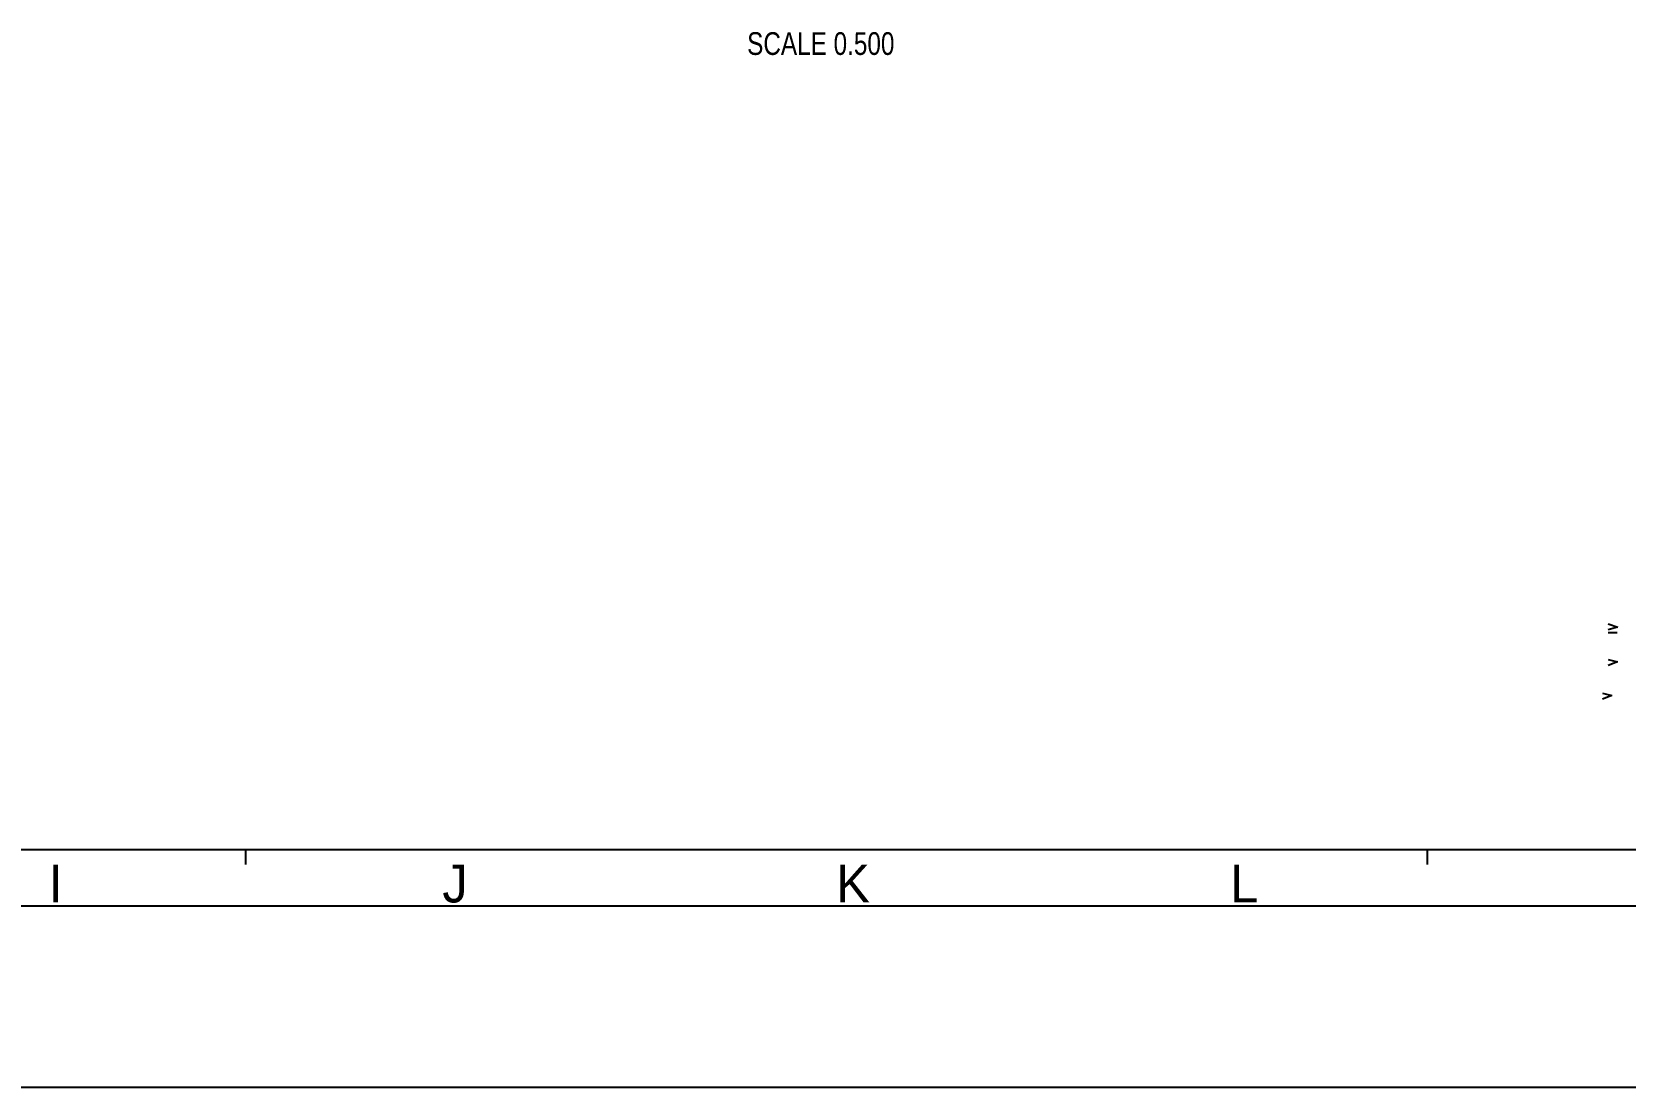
# Model space of a CAD drawing. Header units: millimetres. Extents: x 0 to 841, y 0 to 594.
# Drawn here: x 465.6 to 676, y 0 to 139.3 of the extents above; entities that cross this region are included whole.
import ezdxf

# ---------------------------------------------------------------- set-up
doc = ezdxf.new("R2010")
doc.units = ezdxf.units.MM
doc.header["$LTSCALE"] = 46.255
doc.layers.get('0').update_dxf_attribs({"linetype": 'CONTINUOUS'})
doc.styles.get("Standard").update_dxf_attribs({"font": 'txt', "width": 0.8})
doc.styles.add('TEXTSTYLE_2', font='txt')

# ---------------------------------------------------------------- blocks, each defined once
blk = doc.blocks.new('SYM301_BL3', base_point=(674.39, 60.6))
at = {"color": 7, "linetype": 'CONTINUOUS'}
for p, q in [((673.77, 61.17), (675.01, 60.71)), ((674.99, 60.71), (673.77, 60.4)), ((673.77, 60.03), (674.96, 60.03))]:
    blk.add_line(p, q, dxfattribs=at)
blk = doc.blocks.new('SYM001_BL4', base_point=(674.36, 56.08))
at = {"color": 7, "linetype": 'CONTINUOUS'}
for p, q in [((674.98, 56.16), (673.74, 55.69)), ((673.76, 56.47), (674.98, 56.16))]:
    blk.add_line(p, q, dxfattribs=at)
blk = doc.blocks.new('SYM001_BL5', base_point=(673.63, 51.64))
at = {"color": 7, "linetype": 'CONTINUOUS'}
for p, q in [((674.25, 51.71), (673.01, 51.25)), ((673.03, 52.03), (674.25, 51.71))]:
    blk.add_line(p, q, dxfattribs=at)

msp = doc.modelspace()

# ---------------------------------------------------------------- linework, layer by layer
at = {"color": 7, "linetype": 'CONTINUOUS'}
for p, q in [((25.842, 31.385), (809.342, 31.385)), ((493.842, 31.385), (493.842, 29.385)), ((649.842, 31.385), (649.842, 29.385)), ((819.342, 23.885), (16.342, 23.885)), ((0, 0), (841, 0))]:
    msp.add_line(p, q, dxfattribs=at)

# ---------------------------------------------------------------- block references
for name, p in [('SYM301_BL3', (674.393, 60.602)), ('SYM001_BL4', (674.357, 56.083)), ('SYM001_BL5', (673.628, 51.636))]:
    msp.add_blockref(name, p, dxfattribs=at)

# ---------------------------------------------------------------- texts
at = {"color": 7, "linetype": 'CONTINUOUS', "insert": (579.527, 139.292), "char_height": 3, "width": 26.4, "attachment_point": 3, "line_spacing_factor": 0.9}
msp.add_mtext('SCALE 0.500', dxfattribs=at)
at = {"color": 7, "linetype": 'CONTINUOUS', "char_height": 5, "width": 5, "attachment_point": 1, "line_spacing_factor": 0.9, "style": 'TEXTSTYLE_2'}
for s, insert in [('I', (467.842, 29.385)), ('J', (519.842, 29.385)), ('K', (571.842, 29.385)), ('L', (623.842, 29.385))]:
    msp.add_mtext(s, dxfattribs=dict(at, insert=insert))

doc.saveas('drawing.dxf')
